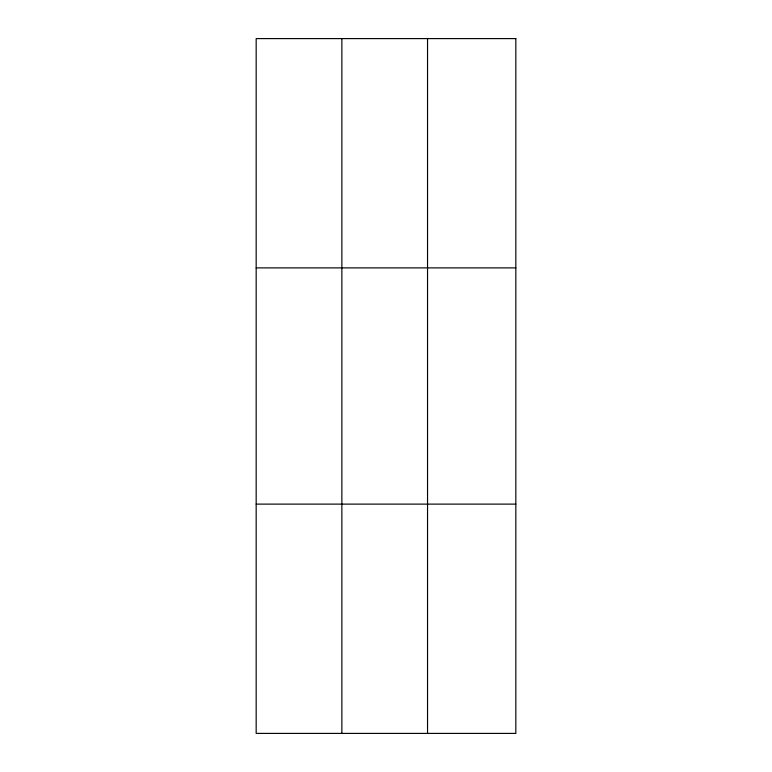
<?xml version="1.0" encoding="UTF-8"?>
<svg xmlns="http://www.w3.org/2000/svg" width="772" height="772" viewBox="0 0 772 772"><rect width="100%" height="100%" fill="white"/><g stroke="black" fill="none" stroke-linecap="round" stroke-linejoin="round"><path stroke-width="1.16" d="M341.861 733.4L341.861 38.6M427.543 733.4L427.543 38.6M256.169 267.884L515.831 267.884M256.169 504.116L515.831 504.116M515.831 38.6L515.831 733.4L256.169 733.4L256.169 38.6L515.831 38.6"/></g></svg>
